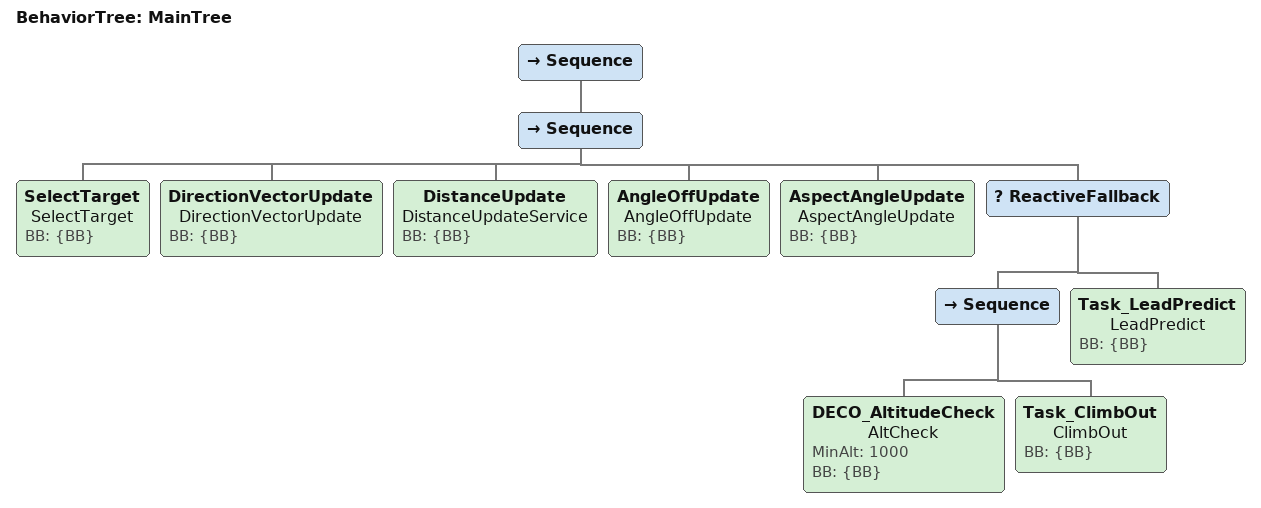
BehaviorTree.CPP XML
<root main_tree_to_execute = "MainTree">

  <BehaviorTree ID="MainTree">
    <Sequence>

      <!-- 인지 -->
      <Sequence>
        <SelectTarget name="SelectTarget" BB="{BB}"/>
        <DirectionVectorUpdate name="DirectionVectorUpdate" BB="{BB}"/>
        <DistanceUpdate name="DistanceUpdateService" BB="{BB}"/>
        <AngleOffUpdate name="AngleOffUpdate" BB="{BB}"/>
        <AspectAngleUpdate name="AspectAngleUpdate" BB="{BB}"/>

        <ReactiveFallback>

          <Sequence>
            <DECO_AltitudeCheck name="AltCheck" MinAlt="1000" BB="{BB}"/>
            <Task_ClimbOut name="ClimbOut" BB="{BB}"/>
          </Sequence>

          <!-- [실험 A] Evade 분기 제거. Rule_v40.xml에서 이 블록만 삭제했다. -->

          <!-- 2. 추격: v14 dV 속도매칭 + v17 궤도추종 + v18 고도제약 해제 -->
          <Task_LeadPredict name="LeadPredict" BB="{BB}"/>

        </ReactiveFallback>

      </Sequence>

    </Sequence>
  </BehaviorTree>

</root>
